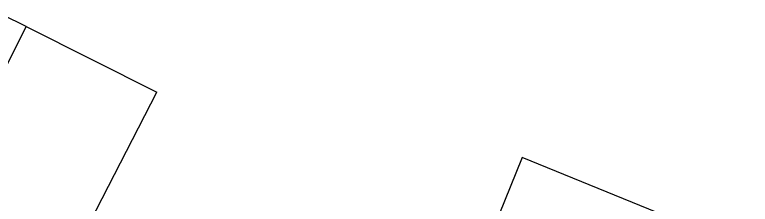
# Model space of a CAD drawing. Extents: x 714896 to 749292, y 8417558 to 8447149.
# Drawn here: x 742204.8 to 742525.8, y 8424591.9 to 8424674.4 of the extents above; entities that cross this region are included whole.
import ezdxf

# ---------------------------------------------------------------- set-up
doc = ezdxf.new("R2010")
doc.units = 0
doc.header["$MEASUREMENT"] = 0
doc.layers.add('LOTE', color=7, linetype='CONTINUOUS')
doc.layers.add('QUADRA', color=6, linetype='CONTINUOUS')

msp = doc.modelspace()

# ---------------------------------------------------------------- linework, layer by layer
at = {"layer": 'LOTE', "color": 7}
msp.add_line((742173.52, 8424459.47, 538.06), (742266.8, 8424640.63, 525.55), dxfattribs=at)
msp.add_lwpolyline([(742209.83, 8424669.2), (742266.8, 8424640.63)], dxfattribs=at)
at = {"layer": 'QUADRA', "color": 6}
for points in [[(742118.76, 8424486.91), (742209.83, 8424669.2), (742209.83, 8424669.2), (742199.47, 8424674.39), (742117.32, 8424509.96)], [(742426.24, 8424612.19), (742403.74, 8424556.57)]]:
    msp.add_lwpolyline(points, dxfattribs=at)
msp.add_lwpolyline([(742403.74, 8424556.57), (742503.5, 8424515.98), (742525.79, 8424571.69), (742426.24, 8424612.19)], close=True, dxfattribs=at)

doc.saveas('drawing.dxf')
